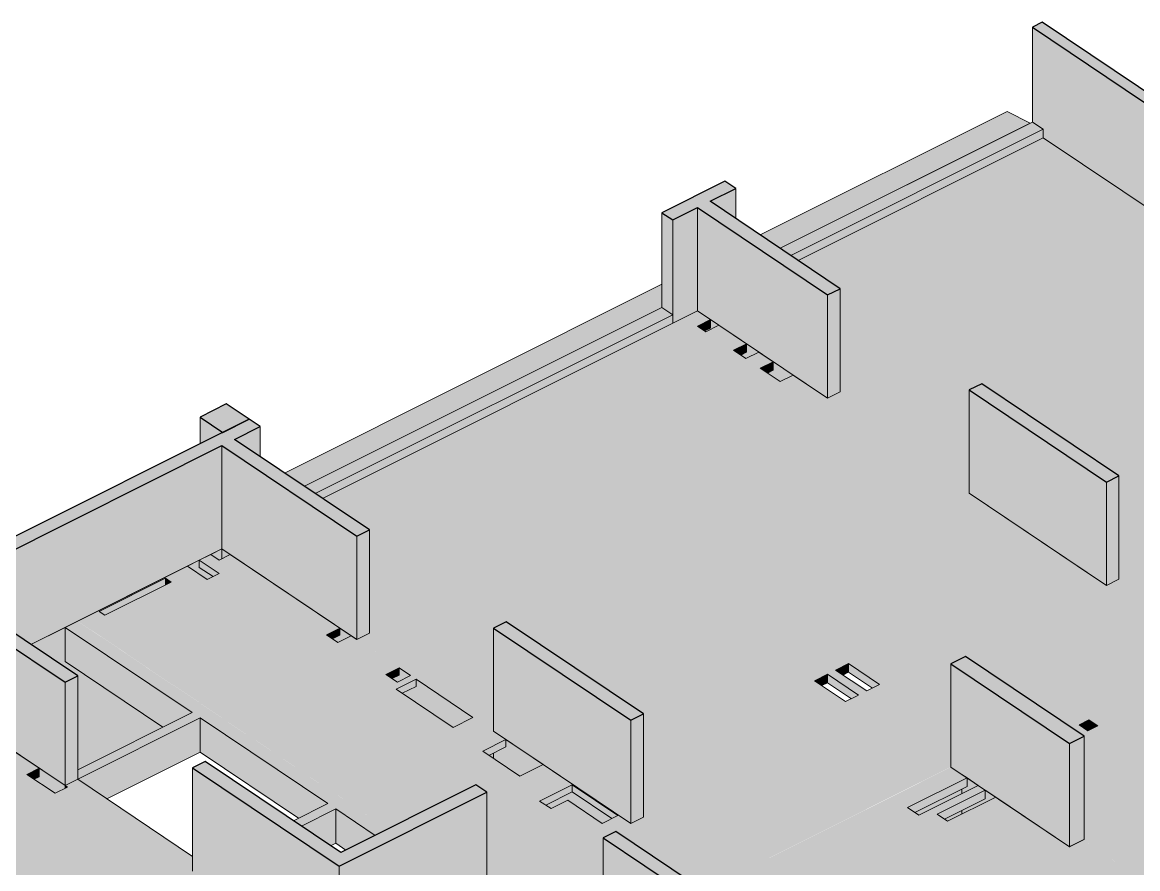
# Model space of a CAD drawing. Header units: centimetres. Extents: x -1981 to 73905, y -3196 to 88043.
# Drawn here: x 13423 to 14698, y 66270 to 67237 of the extents above; entities that cross this region are included whole.
import ezdxf

# ---------------------------------------------------------------- set-up
doc = ezdxf.new("R2010")
doc.units = ezdxf.units.CM
for name, color, linetype, lineweight in [('A-FLOR', 7, 'Continuous', 25), ('S-BEAM', 7, 'Continuous', 25), ('S-COLS', 7, 'Continuous', 25)]:
    doc.layers.add(name, color=color, linetype=linetype, lineweight=lineweight)

msp = doc.modelspace()

# ---------------------------------------------------------------- hatches: boundary and pattern name
at = {"layer": 'A-FLOR', "true_color": 0x0080ff}
h = msp.add_hatch(color=150, dxfattribs=at)
h.paths.add_polyline_path([(13745.58, 66706.52), (14154.08, 66911), (14154.08, 66937.56), (13722.92, 66721.74)], flags=0)
h.paths.add_polyline_path([(14289.03, 66978.55), (14574.72, 67121.56), (14548.58, 67135.03), (14266.37, 66993.77)], flags=0)
at = {"layer": 'A-FLOR', "true_color": 0xbfbfbf}
for points in [[(14676.37, 66615.03), (15044.66, 66799.39), (15043.19, 66800.37), (14988.12, 66772.81), (14974.72, 66781.8), (15029.79, 66809.37), (14589.79, 67104.77), (14309.79, 66964.61), (14357.8, 66932.38), (14357.8, 66814.35), (14505.13, 66715.44), (14505.13, 66816.62), (14519.62, 66823.74), (14676.37, 66718.51), (14676.37, 66615.1)], [(14203.07, 66884.07), (14209.5, 66887.28), (14209.5, 66897.06), (14194.73, 66889.67)], [(14244.18, 66856.47), (14250.6, 66859.86), (14250.6, 66869.46), (14235.83, 66862.07), (14239.13, 66859.86)], [(14274.74, 66835.96), (14281.16, 66839.17), (14281.16, 66848.95), (14266.39, 66841.56), (14272.53, 66837.44)], [(13641.11, 66603.37), (13648.07, 66606.85), (13625.43, 66622.05), (13625.43, 66613.9), (13640.33, 66603.89)], [(13517.51, 66559.22), (13586.69, 66593.85), (13586.69, 66601.51), (13510.97, 66563.6), (13517.19, 66559.43)], [(13586.69, 66593.85), (13593.23, 66597.12), (13586.69, 66601.51), (13586.69, 66596.65)], [(13777.74, 66532.31), (13785.92, 66536.4), (13785.92, 66544.55), (13770.79, 66536.97), (13774.81, 66534.27)], [(13845.66, 66486.71), (13853.85, 66490.8), (13853.85, 66498.95), (13838.71, 66491.37), (13840.5, 66490.18)], [(14360.96, 66490.87), (14367.4, 66494.1), (14367.4, 66503.88), (14352.61, 66496.47), (14359.5, 66491.85)], [(14394.54, 66475.88), (14402.89, 66480.05), (14367.4, 66503.88), (14367.4, 66494.1), (14388.32, 66480.05)], [(13857.37, 66469.97), (13873.13, 66477.86), (13873.13, 66486.01), (13850.42, 66474.64)], [(14336.77, 66478.76), (14343.37, 66482.07), (14343.37, 66491.85), (14328.42, 66484.36), (14334.28, 66480.43)], [(14370.51, 66463.85), (14378.86, 66468.02), (14343.37, 66491.85), (14343.37, 66482.07), (14370.46, 66463.88)], [(14639.12, 66428.48), (14641.92, 66429.88), (14641.92, 66439.66), (14630.78, 66434.08), (14637.8, 66429.37)], [(14643.73, 66428.67), (14652.08, 66432.84), (14641.92, 66439.66), (14641.92, 66429.88), (14642.71, 66429.36)], [(13956.38, 66399.07), (13975.91, 66408.85), (13975.91, 66417), (13949.42, 66403.74), (13953.92, 66400.72)], [(13436.68, 66371.77), (13442.44, 66374.65), (13442.44, 66384.43), (13428.34, 66377.37)], [(14443.22, 66333.74), (14502.76, 66363.54), (14502.76, 66373.32), (14434.88, 66339.34), (14442.89, 66333.96)], [(14021.33, 66342.19), (14033.45, 66348.25), (14033.45, 66356.4), (14014.38, 66346.85), (14018.4, 66344.16)], [(14033.45, 66348.25), (14051.45, 66357.26), (14051.45, 66365.41), (14033.45, 66356.4), (14033.45, 66351.11)], [(14096.78, 66326.83), (14103.73, 66330.31), (14051.45, 66365.41), (14051.45, 66357.25), (14096.5, 66327.01)], [(14476.82, 66326.15), (14523.59, 66349.56), (14523.59, 66359.34), (14468.48, 66331.75), (14473.39, 66328.45)]]:
    msp.add_hatch(color=9, dxfattribs=at).paths.add_polyline_path(points, flags=0)
h = msp.add_hatch(color=9, dxfattribs=at)
h.paths.add_polyline_path([(14132.92, 66343), (14649.57, 66601.62), (14303.88, 66833.7), (14289.11, 66826.31), (14266.39, 66841.56), (14281.16, 66848.95), (14264.91, 66859.86), (14250.14, 66852.47), (14235.83, 66862.07), (14250.6, 66869.46), (14219.05, 66890.65), (14204.28, 66883.26), (14194.73, 66889.67), (14209.5, 66897.06), (14194.57, 66906.94), (13766.34, 66692.58), (13819.87, 66656.65), (13819.87, 66538.62), (13961.68, 66443.41), (13961.68, 66544.59), (13976.07, 66551.78), (14132.92, 66446.48), (14132.92, 66343.09)], flags=0)
h.paths.add_polyline_path([(14363.91, 66460.54), (14328.42, 66484.36), (14343.37, 66491.85), (14378.86, 66468.02), (14376.29, 66466.74)], flags=0)
h.paths.add_polyline_path([(14388.1, 66472.65), (14352.61, 66496.47), (14367.4, 66503.88), (14402.89, 66480.05)], flags=0)
h = msp.add_hatch(color=9, dxfattribs=at)
h.paths.add_polyline_path([(13089.44, 65687.41), (13210.16, 65747.84), (13210.16, 65865.87), (13224.54, 65873.07), (13325.26, 65805.45), (13753.6, 66019.86), (13753.6, 66137.89), (13768.21, 66144.94), (13868.7, 66077.48), (14087.02, 66186.91), (14087.02, 66304.79), (14101.4, 66311.99), (14202.12, 66244.37), (14484.38, 66386), (14484.57, 66503.79), (14501.03, 66512.03), (14601.75, 66444.41), (14884.01, 66585.7), (14884.01, 66602.55), (14797.09, 66660.91), (14118.54, 66321.25), (14018.4, 66388.48), (13991.9, 66375.22), (13949.42, 66403.74), (13975.91, 66417), (13938.16, 66442.35), (13915.45, 66430.98), (13850.42, 66474.64), (13873.13, 66486.01), (13866.92, 66490.18), (13851.78, 66482.6), (13838.71, 66491.37), (13853.85, 66498.95), (13798.99, 66535.78), (13783.86, 66528.2), (13770.79, 66536.97), (13785.92, 66544.55), (13660.79, 66628.56), (13648.07, 66622.21), (13638.44, 66628.56), (13625.43, 66622.05), (13648.07, 66606.85), (13634.51, 66600.06), (13611.88, 66615.26), (13486.62, 66552.56), (13840.78, 66314.8), (13941.5, 66365.22), (13953.92, 66356.88), (13953.92, 66238.85), (12988.14, 65755.41), (13088.31, 65688.16)], flags=0)
h.paths.add_polyline_path([(14085.74, 66321.3), (14046.41, 66347.7), (14027.34, 66338.15), (14014.38, 66346.85), (14051.45, 66365.4), (14103.73, 66330.31), (14087.02, 66321.94)], flags=0)
h.paths.add_polyline_path([(13517.51, 66559.22), (13510.97, 66563.6), (13586.69, 66601.51), (13593.23, 66597.12), (13517.94, 66559.43)], flags=0)
h = msp.add_hatch(color=9, dxfattribs=at)
h.paths.add_polyline_path([(14979.65, 66095.68), (15322.01, 66267.05), (15322.01, 66275.23), (15313.32, 66281.06), (15322.01, 66285.42), (15322.01, 66291.65), (15285.62, 66316.08), (15271.23, 66308.88), (15256.06, 66319.06), (15270.45, 66326.27), (15227.2, 66355.3), (15212.63, 66348), (15179.87, 66369.99), (15194.45, 66377.29), (14896.43, 66577.37), (14614.16, 66436.08), (14636.64, 66420.98), (14636.64, 66302.95), (14635.51, 66302.38), (14820.52, 66178.27), (14820.52, 66279.35), (14834.91, 66286.55), (14979.65, 66189.38), (14979.65, 66142.43)], flags=0)
h.paths.add_polyline_path([(14640.94, 66427.26), (14630.78, 66434.08), (14641.92, 66439.66), (14652.08, 66432.84), (14641.92, 66427.76)], flags=0)
h = msp.add_hatch(color=9, dxfattribs=at)
h.paths.add_polyline_path([(13408.78, 65980.53), (13772.71, 66162.7), (13474.66, 66362.8), (13460.56, 66355.74), (13428.34, 66377.37), (13442.44, 66384.43), (13402, 66411.58), (13387.43, 66404.28), (13353.56, 66427.02), (13368.13, 66434.32), (13341.72, 66452.05), (13327.15, 66444.75), (13317.84, 66451.22), (13332.22, 66458.42), (13317.84, 66468.08), (13034.44, 66326.22), (13066.05, 66305), (13066.05, 66186.97), (13249.88, 66063.55), (13249.88, 66163.4), (13266.53, 66171.74), (13402.14, 66080.69), (13402.15, 66022.59), (13406.12, 66024.57), (13418.04, 66016.56), (13402.14, 66008.6), (13402.15, 65984.98), (13407.41, 65981.45)], flags=0)
h.paths.add_polyline_path([(13521.2, 66043.81), (13508.24, 66052.52), (13553.56, 66075.2), (13566.52, 66066.5), (13540.97, 66053.71)], flags=0)
h = msp.add_hatch(color=9, dxfattribs=at)
h.paths.add_polyline_path([(14636.81, 65924.06), (14944.51, 66078.08), (14621.13, 66295.19), (14619.99, 66294.62), (14535.52, 66351.33), (14480.4, 66323.74), (14468.48, 66331.75), (14523.59, 66359.34), (14515.58, 66364.71), (14447.7, 66330.73), (14434.88, 66339.34), (14502.76, 66373.32), (14496.79, 66377.33), (14214.53, 66236.04), (14280.47, 66191.77), (14280.47, 66105.84), (14292.23, 66111.73), (14298.02, 66107.84), (14310.53, 66114.11), (14316.32, 66110.23), (14328.83, 66116.49), (14334.62, 66112.61), (14347.13, 66118.87), (14355.8, 66113.05), (14365.43, 66117.88), (14446.52, 66063.53), (14460.82, 66070.69), (14568.74, 65998.24), (14598.06, 66012.92), (14636.81, 65987.13), (14636.81, 65941.3)], flags=0)
h.paths.add_polyline_path([(14446.44, 65962.31), (14446.44, 65965.19), (14443.99, 65963.96)], flags=0)
h.paths.add_polyline_path([(14446.44, 65979.16), (14446.44, 66042.45), (14378.06, 66008.22), (14411.6, 65985.7), (14425.98, 65992.9), (14428.74, 65991.04)], flags=0)
at = {"layer": 'S-BEAM', "true_color": 0xbfbfbf}
for points in [[(14301.45, 66970.21), (14589.79, 67114.54), (14577.37, 67122.88), (14289.03, 66978.55), (14296.04, 66973.85)], [(14309.79, 66964.61), (14589.79, 67104.77), (14589.79, 67114.54), (14301.45, 66970.21), (14304.87, 66967.92)], [(13758, 66698.18), (14166.5, 66902.66), (14154.08, 66911), (13745.58, 66706.52), (13757.62, 66698.43)], [(13766.34, 66692.58), (14166.5, 66892.89), (14166.5, 66902.66), (13758, 66698.18), (13765.1, 66693.41)], [(14505.13, 66698.59), (14505.13, 66715.44), (14357.8, 66814.35), (14343.42, 66807.15), (14494.41, 66705.78)], [(14676.37, 66600.48), (15057.08, 66791.05), (15044.66, 66799.39), (14676.37, 66615.03), (14676.37, 66605.05)], [(14132.92, 66328.45), (14661.99, 66593.28), (14649.57, 66601.62), (14132.92, 66343)], [(14614.16, 66436.08), (14896.43, 66577.37), (14884.01, 66585.7), (14601.75, 66444.41), (14608.7, 66439.74)], [(13826.4, 66307.6), (13840.78, 66314.8), (13486.46, 66552.48), (13472.24, 66545.37), (13787.1, 66333.99)], [(13961.68, 66426.55), (13961.68, 66443.41), (13819.87, 66538.62), (13805.49, 66531.42), (13955.09, 66430.98)], [(13486.46, 66371.73), (13626.48, 66441.82), (13617.33, 66447.96), (13486.46, 66382.45), (13486.46, 66377.37)], [(13519.83, 66349.32), (13626.48, 66402.71), (13626.48, 66441.82), (13486.62, 66371.62), (13510.28, 66355.74)], [(14640.94, 66427.26), (14643.73, 66428.67), (14641.92, 66429.88), (14639.12, 66428.48), (14640.53, 66427.54)], [(14214.53, 66236.04), (14496.79, 66377.33), (14484.38, 66385.66), (14202.12, 66244.37), (14209.07, 66239.7)], [(13617.82, 66266.68), (13617.82, 66283.54), (13486.46, 66371.73), (13472.24, 66364.42), (13616.25, 66267.74)], [(13472.08, 66361.5), (13474.66, 66362.8), (13472.08, 66364.53), (13472.08, 66362.8)], [(13742.07, 66318.16), (13781.38, 66337.83), (13772.23, 66343.97), (13732.92, 66324.3)], [(13775.44, 66295.75), (13781.38, 66298.72), (13781.38, 66337.83), (13742.07, 66318.16), (13772.23, 66297.91)], [(14820.52, 66161.32), (14820.52, 66178.17), (14635.51, 66302.38), (14621.13, 66295.19), (14809.8, 66168.52)]]:
    msp.add_hatch(color=9, dxfattribs=at).paths.add_polyline_path(points, flags=0)
h = msp.add_hatch(color=9, dxfattribs=at)
h.paths.add_polyline_path([(13793.03, 66290.9), (13826.4, 66307.6), (13781.38, 66337.83), (13781.38, 66298.72), (13787.1, 66294.88)], flags=0)
h.paths.add_polyline_path([(13738.85, 66327.27), (13772.23, 66343.97), (13626.48, 66441.82), (13626.48, 66402.71), (13726.62, 66335.48)], flags=0)
h.paths.add_polyline_path([(13583.96, 66431.25), (13617.33, 66447.96), (13472.24, 66545.37), (13472.24, 66506.25), (13568.22, 66441.82)], flags=0)
h = msp.add_hatch(color=9, dxfattribs=at)
h.paths.add_polyline_path([(13961.68, 66395.51), (13961.68, 66401.73), (13956.38, 66399.07), (13961.56, 66395.59)], flags=0)
h.paths.add_polyline_path([(13915.45, 66430.98), (13938.16, 66442.35), (13873.13, 66486.01), (13873.13, 66477.86), (13857.37, 66469.97), (13911.33, 66433.75)], flags=0)
h.paths.add_polyline_path([(13851.78, 66482.6), (13866.92, 66490.18), (13853.85, 66498.95), (13853.85, 66490.8), (13845.69, 66486.69), (13850.85, 66483.23)], flags=0)
h = msp.add_hatch(color=9, dxfattribs=at)
h.paths.add_polyline_path([(14480.4, 66323.74), (14496.79, 66331.94), (14496.79, 66336.14), (14477.05, 66325.99)], flags=0)
h.paths.add_polyline_path([(14447.7, 66330.73), (14496.79, 66355.3), (14496.79, 66360.56), (14443.22, 66333.74), (14446.19, 66331.75)], flags=0)
at = {"layer": 'S-COLS', "lineweight": 9, "true_color": 0x8080ff}
for points in [[(14969.47, 66967.9), (14980.82, 66973.58), (14588.72, 67236.82), (14577.37, 67231.13), (14956.75, 66976.44)], [(14343.42, 66925.18), (14357.8, 66932.38), (14209.08, 67032.23), (14238.4, 67046.91), (14225.99, 67055.25), (14154.08, 67019.25), (14166.5, 67010.92), (14194.7, 67025.03), (14325.63, 66937.12)], [(14661.99, 66711.31), (14676.37, 66718.51), (14519.34, 66823.73), (14505.13, 66816.62), (14640.2, 66725.94)], [(13472.08, 66482.56), (13486.46, 66489.76), (13332.22, 66593.31), (13651.25, 66753), (13805.49, 66649.45), (13819.58, 66656.84), (13665.63, 66760.2), (13694.95, 66774.87), (13682.36, 66783.13), (13276.09, 66579.76), (13288.51, 66571.43), (13317.84, 66586.11), (13452.63, 66495.62)], [(14118.54, 66439.28), (14132.92, 66446.48), (13976.07, 66551.78), (13961.68, 66544.59), (14100.21, 66451.59)], [(14619.99, 66412.65), (14636.64, 66420.98), (14501.03, 66512.03), (14484.57, 66503.56), (14617.68, 66414.2)], [(13785.13, 66272.39), (13953.92, 66356.88), (13941.5, 66365.22), (13787.1, 66287.93), (13632.2, 66391.91), (13617.82, 66384.72), (13772.71, 66280.73)], [(14266.09, 66184.57), (14280.47, 66191.77), (14101.4, 66311.99), (14087.02, 66304.79), (14262.83, 66186.76)]]:
    msp.add_hatch(color=171, dxfattribs=at).paths.add_polyline_path(points, flags=0)
at = {"layer": 'S-COLS', "true_color": 0xc0c0c0}
for points in [[(14969.47, 66849.87), (14969.47, 66967.9), (14577.37, 67231.13), (14577.37, 67122.88), (14589.79, 67114.54), (14589.79, 67104.77), (14809.4, 66957.33)], [(14238.4, 67012.54), (14238.4, 67046.91), (14209.08, 67032.23), (14225.99, 67020.87)], [(14166.5, 66902.66), (14166.5, 67010.92), (14154.08, 67019.25), (14154.08, 66911), (14164.86, 66903.76)], [(14166.5, 66892.89), (14194.7, 66907), (14194.7, 67025.03), (14166.5, 67010.92), (14166.5, 66902.66)], [(14343.42, 66807.15), (14343.42, 66925.18), (14194.7, 67025.03), (14194.79, 66906.94), (14343.37, 66807.19)], [(14343.42, 66807.15), (14357.8, 66814.35), (14357.8, 66932.38), (14343.42, 66925.18), (14343.42, 66814.22)], [(14661.99, 66593.28), (14661.99, 66711.31), (14505.13, 66816.62), (14505.36, 66698.43), (14660.64, 66594.18)], [(13694.95, 66740.51), (13694.95, 66774.87), (13665.63, 66760.2), (13682.53, 66748.85)], [(13432.94, 66525.69), (13651.25, 66634.97), (13651.25, 66753), (13332.22, 66593.31), (13401.78, 66546.61)], [(13805.49, 66531.42), (13805.49, 66649.45), (13651.25, 66753), (13651.25, 66634.97), (13798.99, 66535.78)], [(14661.99, 66593.28), (14676.37, 66600.48), (14676.37, 66718.51), (14661.99, 66711.31), (14661.99, 66594.18)], [(13805.49, 66531.42), (13819.87, 66538.62), (13819.87, 66656.65), (13805.49, 66649.45), (13805.49, 66538.49)], [(13472.08, 66364.53), (13472.08, 66482.56), (13317.84, 66586.11), (13317.84, 66468.08), (13460.56, 66372.26)], [(14118.54, 66321.25), (14118.54, 66439.28), (13961.68, 66544.59), (13961.68, 66426.55), (14118.47, 66321.3)], [(14619.99, 66294.62), (14619.99, 66412.65), (14484.38, 66503.69), (14484.57, 66385.53), (14619.14, 66295.19)], [(13472.08, 66364.53), (13486.46, 66371.73), (13486.46, 66489.76), (13472.08, 66482.56), (13472.08, 66371.73)], [(14118.54, 66321.25), (14132.92, 66328.45), (14132.92, 66446.48), (14118.54, 66439.28), (14118.54, 66326.11)], [(14619.99, 66294.62), (14636.64, 66302.95), (14636.64, 66420.98), (14619.99, 66412.65), (14619.99, 66295.19)], [(13785.13, 66154.36), (13785.13, 66272.39), (13617.82, 66384.72), (13617.82, 66266.68), (13781.06, 66157.1)], [(13785.13, 66154.36), (13953.92, 66238.85), (13953.92, 66356.88), (13785.13, 66272.39), (13785.13, 66162.7)], [(14221.34, 66096.58), (14237.38, 66104.55), (14243.12, 66100.7), (14255.64, 66106.96), (14261.42, 66103.08), (14266.09, 66105.42), (14266.09, 66184.57), (14087.02, 66304.79), (14087.02, 66186.76), (14219.08, 66098.1)]]:
    msp.add_hatch(color=9, dxfattribs=at).paths.add_polyline_path(points, flags=0)
h = msp.add_hatch(color=9, dxfattribs=at)
h.paths.add_polyline_path([(14289.11, 66826.31), (14303.88, 66833.7), (14281.16, 66848.95), (14281.16, 66839.17), (14274.74, 66835.96), (14287.47, 66827.41)], flags=0)
h.paths.add_polyline_path([(14250.14, 66852.47), (14264.91, 66859.86), (14250.6, 66869.46), (14250.6, 66859.69), (14244.18, 66856.47)], flags=0)
h.paths.add_polyline_path([(14204.28, 66883.26), (14219.05, 66890.65), (14209.5, 66897.06), (14209.5, 66887.28), (14203.07, 66884.07)], flags=0)
at = {"layer": 'S-COLS', "true_color": 0x8080ff}
msp.add_hatch(color=171, dxfattribs=at).paths.add_polyline_path([(13652.47, 66768.16), (13682.24, 66783.21), (13656.22, 66800.68), (13626.32, 66785.71), (13651.25, 66768.98)], flags=0)
at = {"layer": 'S-COLS', "true_color": 0x0080ff}
msp.add_hatch(color=150, dxfattribs=at).paths.add_polyline_path([(13626.32, 66755.08), (13652.47, 66768.16), (13626.32, 66785.71), (13626.32, 66760.2)], flags=0)
at = {"layer": 'S-COLS', "true_color": 0xc0c0c0}
h = msp.add_hatch(color=9, dxfattribs=at)
h.paths.add_polyline_path([(13486.46, 66382.45), (13583.96, 66431.25), (13472.24, 66506.25), (13472.08, 66545.28), (13432.94, 66525.69), (13486.46, 66489.76), (13486.46, 66420.43)], flags=0)
h.paths.add_polyline_path([(13634.51, 66600.06), (13641.11, 66603.37), (13625.43, 66613.9), (13625.43, 66622.05), (13611.88, 66615.26), (13628.14, 66604.34)], flags=0)
h.paths.add_polyline_path([(13648.08, 66622.2), (13651.25, 66623.78), (13651.25, 66634.97), (13638.61, 66628.56), (13648.07, 66622.21)], flags=0)
h = msp.add_hatch(color=9, dxfattribs=at)
h.paths.add_polyline_path([(13783.86, 66528.2), (13798.99, 66535.78), (13785.92, 66544.55), (13785.92, 66536.4), (13777.74, 66532.31), (13782.92, 66528.83)], flags=0)
h.paths.add_polyline_path([(13651.25, 66623.78), (13660.72, 66628.61), (13651.25, 66634.97), (13651.25, 66628.56)], flags=0)
h = msp.add_hatch(color=9, dxfattribs=at)
h.paths.add_polyline_path([(13460.56, 66355.74), (13472.08, 66361.5), (13472.08, 66364.53), (13442.44, 66384.43), (13442.44, 66374.65), (13436.68, 66371.77), (13458.48, 66357.13)], flags=0)
h.paths.add_polyline_path([(13387.43, 66404.28), (13402, 66411.58), (13368.13, 66434.32), (13368.13, 66424.54), (13361.9, 66421.42), (13376.57, 66411.58)], flags=0)
h.paths.add_polyline_path([(13332.22, 66447.29), (13341.72, 66452.05), (13332.22, 66458.3), (13332.22, 66451.13)], flags=0)
h.paths.add_polyline_path([(13327.15, 66444.75), (13332.22, 66447.29), (13332.22, 66448.64), (13326, 66445.53)], flags=0)
h = msp.add_hatch(color=9, dxfattribs=at)
h.paths.add_polyline_path([(14085.74, 66321.3), (14096.5, 66327.01), (14051.45, 66357.26), (14021.33, 66342.19), (14027.34, 66338.15), (14046.41, 66347.7), (14084.46, 66322.16)], flags=0)
h.paths.add_polyline_path([(13991.9, 66375.22), (14018.4, 66388.48), (13975.91, 66417), (13975.91, 66408.85), (13961.68, 66401.73), (13961.68, 66395.51), (13984.1, 66380.46)], flags=0)
h = msp.add_hatch(color=9, dxfattribs=at)
h.paths.add_polyline_path([(14496.79, 66331.94), (14535.48, 66351.35), (14523.59, 66359.34), (14523.59, 66349.56), (14496.79, 66336.14), (14496.79, 66333.13)], flags=0)
h.paths.add_polyline_path([(14496.79, 66355.3), (14515.58, 66364.71), (14502.76, 66373.32), (14502.76, 66363.54), (14496.79, 66360.56), (14496.79, 66359.34)], flags=0)

# ---------------------------------------------------------------- linework, layer by layer
at = {"layer": 'A-FLOR', "lineweight": 9}
for p, q in [((14548.58, 67135.03), (14266.37, 66993.77)), ((14574.72, 67121.56), (14548.58, 67135.03)), ((14289.03, 66978.55), (14574.72, 67121.56)), ((14589.79, 67104.77), (14309.79, 66964.61)), ((15029.79, 66809.37), (14589.79, 67104.77)), ((14154.08, 66937.56), (13722.92, 66721.74)), ((13745.58, 66706.52), (14154.08, 66911)), ((14194.7, 66907), (13766.34, 66692.58)), ((14209.5, 66897.06), (14194.7, 66907)), ((14194.73, 66889.67), (14209.5, 66897.06)), ((14204.28, 66883.26), (14194.73, 66889.67)), ((14219.05, 66890.65), (14204.28, 66883.26)), ((14209.5, 66897.06), (14209.5, 66887.28)), ((14250.6, 66869.46), (14219.05, 66890.65)), ((14209.5, 66887.28), (14203.07, 66884.07)), ((14235.83, 66862.07), (14250.6, 66869.46)), ((14250.6, 66869.46), (14250.6, 66859.69)), ((14250.14, 66852.47), (14235.83, 66862.07)), ((14250.6, 66859.69), (14244.18, 66856.47)), ((14264.91, 66859.86), (14250.14, 66852.47)), ((14281.16, 66848.95), (14264.91, 66859.86)), ((14266.39, 66841.56), (14281.16, 66848.95)), ((14289.11, 66826.31), (14266.39, 66841.56)), ((14281.16, 66839.17), (14274.74, 66835.96)), ((14281.16, 66848.95), (14281.16, 66839.17)), ((14303.88, 66833.7), (14289.11, 66826.31)), ((14343.42, 66807.15), (14303.88, 66833.7)), ((14649.57, 66601.62), (14505.13, 66698.59)), ((13638.54, 66628.61), (13625.43, 66622.05)), ((13625.43, 66622.05), (13648.07, 66606.85)), ((13625.43, 66613.9), (13625.43, 66622.05)), ((13648.08, 66622.2), (13638.54, 66628.61)), ((13660.79, 66628.56), (13648.08, 66622.2)), ((13785.92, 66544.55), (13660.79, 66628.56)), ((13611.88, 66615.26), (13486.62, 66552.56)), ((13634.51, 66600.06), (13611.88, 66615.26)), ((13641.11, 66603.37), (13625.43, 66613.9)), ((13510.97, 66563.6), (13586.69, 66601.51)), ((13593.23, 66597.12), (13517.51, 66559.22)), ((13586.69, 66601.51), (13593.23, 66597.12)), ((13586.69, 66593.85), (13586.69, 66601.51)), ((13648.07, 66606.85), (13634.51, 66600.06)), ((14676.37, 66600.48), (14661.99, 66593.28)), ((13517.51, 66559.22), (13510.97, 66563.6)), ((13770.79, 66536.97), (13785.92, 66544.55)), ((13783.86, 66528.2), (13770.79, 66536.97)), ((13785.92, 66536.4), (13777.74, 66532.31)), ((13798.99, 66535.78), (13783.86, 66528.2)), ((13785.92, 66544.55), (13785.92, 66536.4)), ((13805.49, 66531.42), (13798.99, 66535.78)), ((13838.71, 66491.37), (13853.85, 66498.95)), ((13853.85, 66498.95), (13853.85, 66490.8)), ((14352.61, 66496.47), (14367.4, 66503.88)), ((14388.1, 66472.65), (14352.61, 66496.47)), ((14367.4, 66503.88), (14402.89, 66480.05)), ((14367.4, 66494.1), (14367.4, 66503.88)), ((13851.78, 66482.6), (13838.71, 66491.37)), ((13853.85, 66490.8), (13845.66, 66486.71)), ((13850.42, 66474.64), (13873.13, 66486.01)), ((13866.92, 66490.18), (13851.78, 66482.6)), ((13873.13, 66486.01), (13873.13, 66477.86)), ((14328.42, 66484.36), (14343.37, 66491.85)), ((14363.91, 66460.54), (14328.42, 66484.36)), ((14343.37, 66482.07), (14336.77, 66478.76)), ((14343.37, 66491.85), (14378.86, 66468.02)), ((14343.37, 66482.07), (14343.37, 66491.85)), ((14370.56, 66463.81), (14343.37, 66482.07)), ((14367.4, 66494.1), (14360.96, 66490.87)), ((14394.64, 66475.81), (14367.4, 66494.1)), ((13915.45, 66430.98), (13850.42, 66474.64)), ((13873.13, 66477.86), (13857.37, 66469.97)), ((14402.89, 66480.05), (14388.1, 66472.65)), ((14378.86, 66468.02), (14363.91, 66460.54)), ((13938.16, 66442.35), (13915.45, 66430.98)), ((14630.78, 66434.08), (14641.92, 66439.66)), ((14640.94, 66427.26), (14630.78, 66434.08)), ((14652.08, 66432.84), (14640.94, 66427.26)), ((14641.92, 66439.66), (14652.08, 66432.84)), ((14641.92, 66429.88), (14641.92, 66439.66)), ((13975.91, 66417), (13961.68, 66426.55)), ((14641.92, 66429.88), (14639.12, 66428.48)), ((14643.73, 66428.67), (14641.92, 66429.88)), ((13442.44, 66384.43), (13402, 66411.58)), ((13949.42, 66403.74), (13975.91, 66417)), ((13975.91, 66408.85), (13956.38, 66399.07)), ((13975.91, 66417), (13975.91, 66408.85)), ((13991.9, 66375.22), (13949.42, 66403.74)), ((13428.34, 66377.37), (13442.44, 66384.43)), ((13442.44, 66384.43), (13442.44, 66374.65)), ((14018.4, 66388.48), (13991.9, 66375.22)), ((14118.54, 66321.25), (14018.4, 66388.48)), ((13460.56, 66355.74), (13428.34, 66377.37)), ((13442.44, 66374.65), (13436.68, 66371.77)), ((14434.88, 66339.34), (14502.76, 66373.32)), ((14502.76, 66373.32), (14496.79, 66377.33)), ((14502.76, 66373.32), (14502.76, 66363.54)), ((13474.66, 66362.8), (13460.56, 66355.74)), ((14014.38, 66346.85), (14051.45, 66365.41)), ((14051.45, 66357.26), (14021.33, 66342.19)), ((14051.45, 66365.41), (14103.73, 66330.31)), ((14051.45, 66365.41), (14051.45, 66357.26)), ((14096.78, 66326.83), (14051.45, 66357.26)), ((14502.76, 66363.54), (14443.22, 66333.74)), ((14515.58, 66364.71), (14447.7, 66330.73)), ((14468.48, 66331.75), (14523.59, 66359.34)), ((14523.59, 66359.34), (14515.58, 66364.71)), ((14523.59, 66359.34), (14523.59, 66349.56)), ((14027.34, 66338.15), (14014.38, 66346.85)), ((14046.41, 66347.7), (14027.34, 66338.15)), ((14085.74, 66321.3), (14046.41, 66347.7)), ((14523.59, 66349.56), (14476.82, 66326.15)), ((14535.52, 66351.33), (14480.4, 66323.74)), ((14619.99, 66294.62), (14535.52, 66351.33)), ((14103.73, 66330.31), (14085.74, 66321.3)), ((14132.92, 66328.45), (14118.54, 66321.25)), ((14447.7, 66330.73), (14434.88, 66339.34)), ((14480.4, 66323.74), (14468.48, 66331.75)), ((14636.64, 66302.95), (14635.51, 66302.38)), ((14621.13, 66295.19), (14619.99, 66294.62))]:
    msp.add_line(p, q, dxfattribs=at)
at = {"layer": 'S-BEAM', "lineweight": 9}
for p, q in [((14577.37, 67122.88), (14289.03, 66978.55)), ((14589.79, 67114.54), (14577.37, 67122.88)), ((14301.45, 66970.21), (14589.79, 67114.54)), ((14589.79, 67104.77), (14589.79, 67114.54)), ((14154.08, 66911), (13745.58, 66706.52)), ((13758, 66698.18), (14166.5, 66902.66)), ((14154.08, 66911), (14166.5, 66902.66)), ((14166.5, 66902.66), (14166.5, 66892.89)), ((14357.8, 66814.35), (14343.42, 66807.15)), ((14649.57, 66601.62), (14661.99, 66593.28)), ((13486.62, 66552.56), (13472.24, 66545.37)), ((13472.24, 66545.37), (13617.33, 66447.96)), ((13472.24, 66545.37), (13472.24, 66506.25)), ((13819.87, 66538.62), (13805.49, 66531.42)), ((13583.96, 66431.25), (13472.24, 66506.25)), ((13853.85, 66498.95), (13866.92, 66490.18)), ((13873.13, 66486.01), (13938.16, 66442.35)), ((13617.33, 66447.96), (13486.46, 66382.45)), ((13486.46, 66371.73), (13626.48, 66441.82)), ((13626.48, 66441.82), (13772.23, 66343.97)), ((13626.48, 66402.71), (13626.48, 66441.82)), ((13519.83, 66349.32), (13626.48, 66402.71)), ((13738.85, 66327.27), (13626.48, 66402.71)), ((13961.68, 66395.51), (13961.68, 66401.73)), ((14484.38, 66385.66), (14496.79, 66377.33)), ((13486.46, 66371.73), (13472.08, 66364.53)), ((13617.82, 66283.54), (13486.46, 66371.73)), ((13472.08, 66364.53), (13474.66, 66362.8)), ((13472.08, 66364.53), (13472.08, 66361.5)), ((14496.79, 66360.56), (14496.79, 66355.3)), ((13772.23, 66343.97), (13732.92, 66324.3)), ((13742.07, 66318.16), (13781.38, 66337.83)), ((13781.38, 66337.83), (13826.4, 66307.6)), ((13781.38, 66298.72), (13781.38, 66337.83)), ((14496.79, 66336.14), (14496.79, 66331.94)), ((13775.44, 66295.75), (13781.38, 66298.72)), ((13793.03, 66290.9), (13781.38, 66298.72)), ((14635.51, 66302.38), (14621.13, 66295.19))]:
    msp.add_line(p, q, dxfattribs=at)
at = {"layer": 'S-COLS'}
for p, q in [((14588.72, 67236.82), (14577.37, 67231.13)), ((14980.82, 66973.58), (14588.72, 67236.82)), ((14577.37, 67231.13), (14969.47, 66967.9)), ((14225.99, 67055.25), (14154.08, 67019.25)), ((14238.4, 67046.91), (14225.99, 67055.25)), ((14209.08, 67032.23), (14238.4, 67046.91)), ((14357.8, 66932.38), (14209.08, 67032.23)), ((14154.08, 67019.25), (14166.5, 67010.92)), ((14166.5, 67010.92), (14194.7, 67025.03)), ((14194.7, 67025.03), (14343.42, 66925.18)), ((14343.42, 66925.18), (14357.8, 66932.38)), ((14519.51, 66823.82), (14505.13, 66816.62)), ((14505.13, 66816.62), (14661.99, 66711.31)), ((14676.37, 66718.51), (14519.51, 66823.82)), ((13656.22, 66800.68), (13626.32, 66785.71)), ((13682.36, 66783.13), (13656.22, 66800.68)), ((13682.53, 66783.21), (13276.09, 66579.76)), ((13626.32, 66785.71), (13652.47, 66768.16)), ((13652.47, 66768.16), (13682.36, 66783.13)), ((13665.63, 66760.2), (13694.95, 66774.87)), ((13694.95, 66774.87), (13682.53, 66783.21)), ((13332.22, 66593.31), (13651.25, 66753)), ((13651.25, 66753), (13805.49, 66649.45)), ((13819.87, 66656.65), (13665.63, 66760.2)), ((14661.99, 66711.31), (14676.37, 66718.51)), ((13805.49, 66649.45), (13819.87, 66656.65)), ((13317.84, 66586.11), (13472.08, 66482.56)), ((13486.46, 66489.76), (13332.22, 66593.31)), ((13976.07, 66551.78), (13961.68, 66544.59)), ((14132.92, 66446.48), (13976.07, 66551.78)), ((13961.68, 66544.59), (14118.54, 66439.28)), ((14501.03, 66512.03), (14484.38, 66503.69)), ((14636.64, 66420.98), (14501.03, 66512.03)), ((14484.38, 66503.69), (14619.99, 66412.65)), ((13472.08, 66482.56), (13486.46, 66489.76)), ((14118.54, 66439.28), (14132.92, 66446.48)), ((14619.99, 66412.65), (14636.64, 66420.98)), ((13632.2, 66391.91), (13617.82, 66384.72)), ((13617.82, 66384.72), (13785.13, 66272.39)), ((13787.1, 66287.93), (13632.2, 66391.91)), ((13785.13, 66272.39), (13953.92, 66356.88)), ((13941.5, 66365.22), (13787.1, 66287.93)), ((13953.92, 66356.88), (13941.5, 66365.22)), ((14101.4, 66311.99), (14087.02, 66304.79)), ((14087.02, 66304.79), (14266.09, 66184.57)), ((14280.47, 66191.77), (14101.4, 66311.99))]:
    msp.add_line(p, q, dxfattribs=at)
at = {"layer": 'S-COLS', "lineweight": 9}
for p, q in [((14577.37, 67231.13), (14577.37, 67122.88)), ((14969.47, 66849.87), (14589.79, 67104.77)), ((14969.47, 66849.87), (14589.79, 67104.77)), ((14238.4, 67046.91), (14238.4, 67012.54)), ((14154.08, 66911), (14154.08, 67019.25)), ((14194.7, 67025.03), (14194.7, 66907)), ((14166.5, 67010.92), (14166.5, 66892.89)), ((14357.8, 66932.38), (14357.8, 66814.35)), ((14343.42, 66925.18), (14343.42, 66807.15)), ((14194.7, 66907), (14166.5, 66892.89)), ((14194.7, 66907), (14166.5, 66892.89)), ((14343.42, 66807.15), (14194.7, 66907)), ((14343.42, 66807.15), (14194.7, 66907)), ((14357.8, 66814.35), (14343.42, 66807.15)), ((14357.8, 66814.35), (14343.42, 66807.15)), ((14505.13, 66816.62), (14505.13, 66698.59)), ((13626.32, 66785.71), (13626.32, 66755.08)), ((13694.95, 66774.87), (13694.95, 66740.51)), ((13651.25, 66753), (13651.25, 66634.97)), ((14661.99, 66711.31), (14661.99, 66593.28)), ((14676.37, 66718.51), (14676.37, 66600.48)), ((14649.57, 66601.62), (14505.13, 66698.59)), ((14661.99, 66593.28), (14505.13, 66698.59)), ((13805.49, 66649.45), (13805.49, 66531.42)), ((13819.87, 66656.65), (13819.87, 66538.62)), ((13651.25, 66634.97), (13432.94, 66525.69)), ((13651.25, 66634.97), (13638.54, 66628.61)), ((13660.79, 66628.56), (13651.25, 66634.97)), ((13651.25, 66634.97), (13651.25, 66623.78)), ((13805.49, 66531.42), (13651.25, 66634.97)), ((13625.43, 66622.05), (13611.88, 66615.26)), ((13638.54, 66628.61), (13625.43, 66622.05)), ((13785.92, 66544.55), (13660.79, 66628.56)), ((13611.88, 66615.26), (13486.62, 66552.56)), ((14661.99, 66593.28), (14649.57, 66601.62)), ((14676.37, 66600.48), (14661.99, 66593.28)), ((14676.37, 66600.48), (14661.99, 66593.28)), ((13472.24, 66545.37), (13432.94, 66525.69)), ((13486.62, 66552.56), (13472.24, 66545.37)), ((13798.99, 66535.78), (13785.92, 66544.55)), ((13805.49, 66531.42), (13798.99, 66535.78)), ((13819.87, 66538.62), (13805.49, 66531.42)), ((13819.87, 66538.62), (13805.49, 66531.42)), ((13961.68, 66544.59), (13961.68, 66426.55)), ((14484.38, 66503.69), (14484.38, 66385.66)), ((13472.08, 66482.56), (13472.08, 66364.53)), ((13486.46, 66489.76), (13486.46, 66371.73)), ((13472.08, 66364.53), (13317.84, 66468.08)), ((14132.92, 66446.48), (14132.92, 66328.45)), ((14118.54, 66439.28), (14118.54, 66321.25)), ((13975.91, 66417), (13961.68, 66426.55)), ((14118.54, 66321.25), (13961.68, 66426.55)), ((14636.64, 66420.98), (14636.64, 66302.95)), ((13442.44, 66384.43), (13402, 66411.58)), ((14018.4, 66388.48), (13975.91, 66417)), ((14619.99, 66412.65), (14619.99, 66294.62)), ((13961.68, 66401.73), (13961.68, 66395.51)), ((13472.08, 66364.53), (13442.44, 66384.43)), ((13617.82, 66384.72), (13617.82, 66266.68)), ((14118.54, 66321.25), (14018.4, 66388.48)), ((14496.79, 66377.33), (14484.38, 66385.66)), ((14619.99, 66294.62), (14484.38, 66385.66)), ((13486.46, 66371.73), (13472.08, 66364.53)), ((13486.46, 66371.73), (13472.08, 66364.53)), ((14502.76, 66373.32), (14496.79, 66377.33)), ((14515.58, 66364.71), (14502.76, 66373.32)), ((13472.08, 66364.53), (13472.08, 66361.5)), ((13953.92, 66356.88), (13953.92, 66238.85)), ((14523.59, 66359.34), (14515.58, 66364.71)), ((14535.52, 66351.33), (14523.59, 66359.34)), ((14619.99, 66294.62), (14535.52, 66351.33)), ((14132.92, 66328.45), (14118.54, 66321.25)), ((14132.92, 66328.45), (14118.54, 66321.25)), ((14087.02, 66304.79), (14087.02, 66186.76)), ((14636.64, 66302.95), (14619.99, 66294.62)), ((14636.64, 66302.95), (14635.51, 66302.38)), ((14621.13, 66295.19), (14619.99, 66294.62)), ((14635.51, 66302.38), (14621.13, 66295.19)), ((13785.13, 66154.36), (13785.13, 66272.39))]:
    msp.add_line(p, q, dxfattribs=at)

doc.saveas('drawing.dxf')
